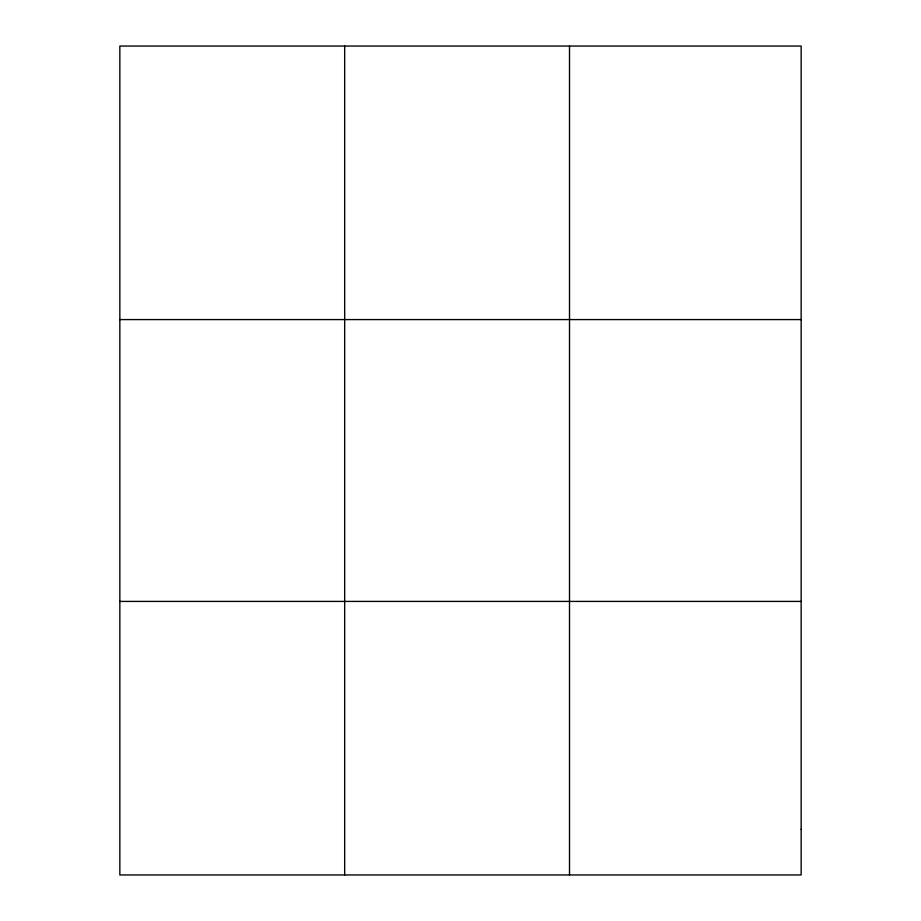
<?xml version="1.0" encoding="UTF-8"?>
<svg xmlns="http://www.w3.org/2000/svg" width="921" height="921" viewBox="0 0 921 921"><rect width="100%" height="100%" fill="white"/><g stroke="black" fill="none" stroke-linecap="round" stroke-linejoin="round"><path stroke-width="1.38" d="M344.673 46.05L344.673 874.95M569.512 46.05L569.512 874.95M119.845 319.587L801.155 319.587M119.845 601.413L801.155 601.413M801.155 829.361L801.155 874.95L119.845 874.95L119.845 46.05L801.155 46.05L801.155 829.361"/></g></svg>
